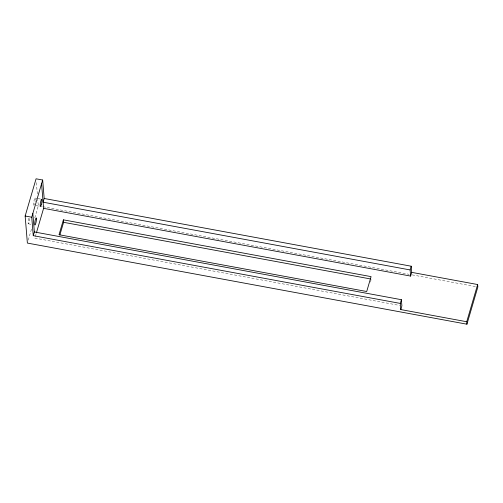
<?xml version="1.0" encoding="UTF-8"?>
<svg xmlns="http://www.w3.org/2000/svg" width="503" height="503" viewBox="0 0 503 503"><rect width="100%" height="100%" fill="white"/><g stroke="black" fill="none" stroke-linecap="round" stroke-linejoin="round"><path stroke-width="0.38" stroke-dasharray="2.52 1.89" d="M28.25 240.101L31.526 228.94M34.801 217.78L38.297 205.872L37.788 199.685M35.298 236.624L36.386 232.902M370.403 282.07L371.277 279.09M35.128 198.075L37.329 198.484M38.058 198.616L41.724 199.295M39.844 206.155L42.164 206.588M42.931 206.727L409.096 274.305M412.19 274.877L476.303 286.71M35.977 205.608L40.372 206.419M28.357 223.81L31.287 224.351M34.858 238.108L399.564 305.422M36.392 182.671L37.348 194.271M33.953 205.136A3.628 0.61 -79.5 0 1 33.682 202.652A3.628 0.61 -79.5 0 1 34.826 198.32A3.628 0.61 -79.5 0 1 35.292 200.043M35.185 200.923A3.628 0.61 -79.5 0 1 35.034 201.854M34.619 203.608A3.628 0.61 -79.5 0 1 34.16 204.834M29.847 218.434A3.628 0.61 -79.5 0 1 28.985 222.747A3.628 0.61 -79.5 0 1 28.13 223.345L28.105 222.779A3.628 0.61 -79.5 0 1 29.004 217.736"/><path stroke-width="0.75" d="M44.182 198.478L411.209 266.213L411.718 272.368L477.649 284.535L477.85 286.993L466.929 324.196L27.376 243.075L25.15 216.007L36.071 178.804L42.667 180.017L44.182 198.478L43.095 202.193L410.115 269.935L410.624 276.084L43.598 208.349L41.573 183.74M466.929 324.196L466.727 321.738L400.79 309.571L400.287 303.416L33.261 235.681L31.746 217.221L42.667 180.017M33.261 235.681L34.355 231.958L32.833 213.498M36.386 232.902L43.598 208.349M63.391 219.842L59.021 234.725L366.706 291.514L371.076 276.631L63.391 219.842L63.592 222.307L59.876 234.958M400.287 303.416L401.381 299.694L34.355 231.958M410.115 269.935L411.209 266.213M400.79 309.571L401.884 305.849L401.381 299.694M410.624 276.084L411.718 272.368M466.727 321.738L477.649 284.535M63.592 222.307L370.51 278.951M25.15 216.007L31.746 217.221M36.474 218.918L36.449 218.352A3.628 0.61 -79.5 0 0 35.48 219.302A3.628 0.61 -79.5 0 0 34.701 223.998L34.726 224.558A3.628 0.61 -79.5 0 0 35.694 223.609A3.628 0.61 -79.5 0 0 36.474 218.918M41.208 204.822A3.628 0.61 -79.5 0 0 41.724 199.295A3.628 0.61 -79.5 0 0 40.209 204.451A3.628 0.61 -79.5 0 0 41.208 204.822"/></g></svg>
